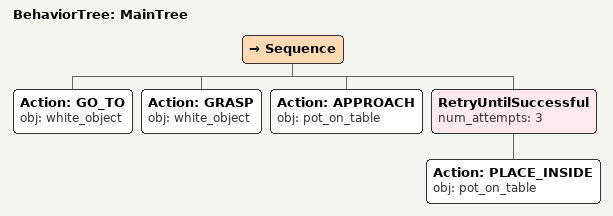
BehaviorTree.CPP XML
<root main_tree_to_execute="MainTree">
  <BehaviorTree ID="MainTree">
    <Sequence>
      <!-- Go to white_object -->
      <Action ID="GO_TO" obj="white_object" />
      <!-- Grasp white_object -->
      <Action ID="GRASP" obj="white_object" />
      <!-- Approach pot_on_table -->
      <Action ID="APPROACH" obj="pot_on_table" />
      <!-- Retry PLACE_INSIDE pot_on_table up to 3 attempts -->
      <RetryUntilSuccessful num_attempts="3">
        <!-- Place inside pot_on_table -->
        <Action ID="PLACE_INSIDE" obj="pot_on_table" />
      </RetryUntilSuccessful>
    </Sequence>
  </BehaviorTree>
</root>
